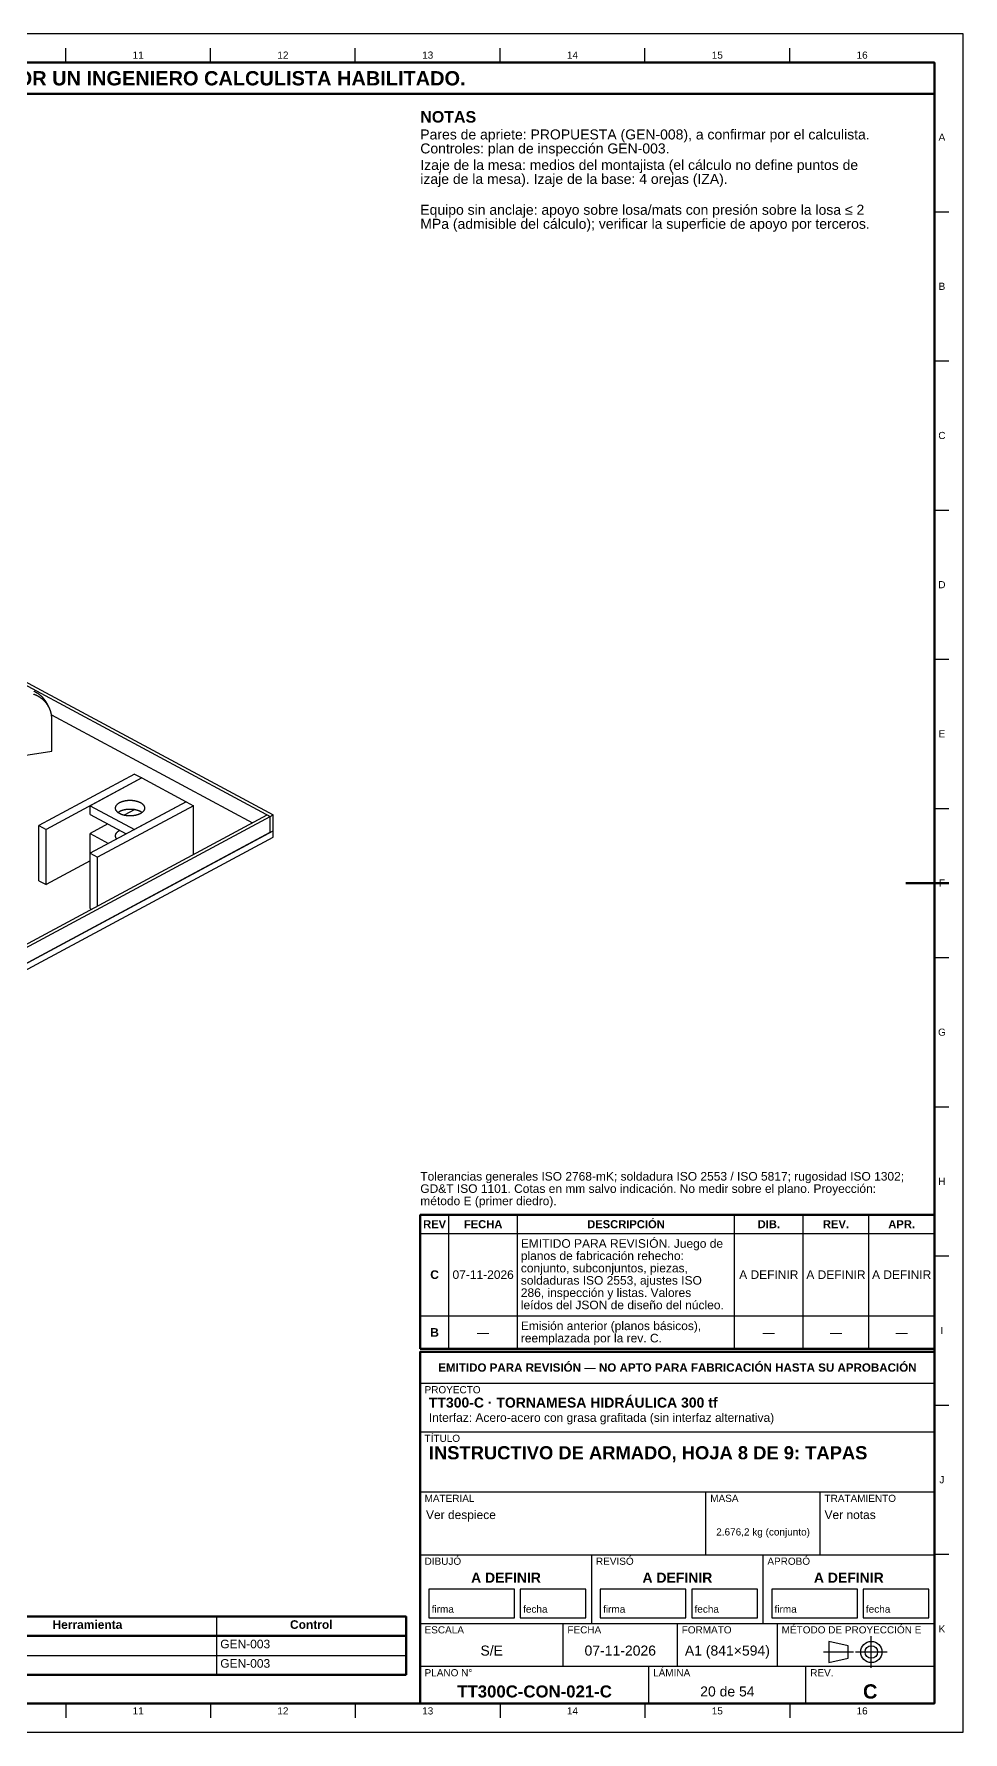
# Model space of a CAD drawing. Header units: millimetres. Extents: x 0 to 841, y 0 to 594.
# Drawn here: x 516 to 841, y 0 to 594 of the extents above; entities that cross this region are included whole.
import ezdxf
from ezdxf.enums import TextEntityAlignment as Align

# ---------------------------------------------------------------- set-up
doc = ezdxf.new("R2010")
doc.units = ezdxf.units.MM
doc.linetypes.add('EJE', pattern=[31, 20, -4, 3, -4])
for name, color, linetype, lineweight in [('EJE', 7, 'EJE', 25), ('FINA', 7, 'CONTINUOUS', 25), ('MARCO', 7, 'CONTINUOUS', 70), ('TXT', 7, 'CONTINUOUS', 25), ('VIS', 7, 'CONTINUOUS', 50)]:
    doc.layers.add(name, color=color, linetype=linetype, lineweight=lineweight)
doc.styles.add('STD', font='LiberationSans-Regular.ttf')
doc.styles.add('STDB', font='LiberationSans-Bold.ttf')

msp = doc.modelspace()

# ---------------------------------------------------------------- linework, layer by layer
at = {"layer": 'EJE'}
for p, q in [((808.88, 22.42), (808.88, 33.58)), ((792.14, 28), (802.68, 28)), ((803.3, 28), (814.46, 28))]:
    msp.add_line(p, q, dxfattribs=at)
at = {"layer": 'FINA'}
for p, q in [((526.88, 584), (526.88, 589)), ((577.56, 584), (577.56, 589)), ((628.25, 584), (628.25, 589)), ((678.94, 584), (678.94, 589)), ((729.62, 584), (729.62, 589)), ((780.31, 584), (780.31, 589)), ((831, 531.82), (836, 531.82)), ((831, 479.64), (836, 479.64)), ((831, 427.45), (836, 427.45)), ((831, 375.27), (836, 375.27)), ((831, 323.09), (836, 323.09)), ((831, 270.91), (836, 270.91)), ((831, 218.73), (836, 218.73)), ((661, 134), (661, 180.9)), ((685, 134), (685, 180.9)), ((761, 134), (761, 180.9)), ((785, 134), (785, 180.9)), ((808, 134), (808, 180.9)), ((651, 174.4), (831, 174.4)), ((831, 166.55), (836, 166.55)), ((651, 145.6), (831, 145.6)), ((651, 134), (831, 134)), ((651, 133), (831, 133)), ((651, 122), (831, 122)), ((831, 114.36), (836, 114.36)), ((651, 105), (831, 105)), ((651, 84), (831, 84)), ((751, 62), (751, 84)), ((791, 62), (791, 84)), ((651, 62), (831, 62)), ((711, 38), (711, 62)), ((771, 38), (771, 62)), ((831, 62.18), (836, 62.18)), ((579.68, 40.4), (579.68, 20)), ((651, 38), (831, 38)), ((701, 23), (701, 38)), ((741, 23), (741, 38)), ((776, 23), (776, 38)), ((25, 33.6), (646, 33.6)), ((25, 26.8), (646, 26.8)), ((651, 23), (831, 23)), ((731, 10), (731, 23)), ((786, 10), (786, 23)), ((526.88, 10), (526.88, 5)), ((577.56, 10), (577.56, 5)), ((628.25, 10), (628.25, 5)), ((678.94, 10), (678.94, 5)), ((729.62, 10), (729.62, 5)), ((780.31, 10), (780.31, 5))]:
    msp.add_line(p, q, dxfattribs=at)
for points in [[(0, 0), (841, 0), (841, 594), (0, 594)], [(654, 40), (684, 40), (684, 50), (654, 50)], [(686, 40), (709, 40), (709, 50), (686, 50)], [(714, 40), (744, 40), (744, 50), (714, 50)], [(746, 40), (769, 40), (769, 50), (746, 50)], [(774, 40), (804, 40), (804, 50), (774, 50)], [(806, 40), (829, 40), (829, 50), (806, 50)], [(794, 24.28), (800.82, 25.83), (800.82, 30.17), (794, 31.72)]]:
    msp.add_lwpolyline(points, close=True, dxfattribs=at)
for points in [[(334.47, 462.01), (598.47, 320.27)], [(335.5, 462.57), (599.5, 320.83)], [(520.96, 358.57), (520.9, 358.67), (520.84, 358.78), (520.78, 358.88), (520.72, 358.98), (520.65, 359.09), (520.59, 359.19), (520.53, 359.29), (520.46, 359.39), (520.39, 359.49), (520.32, 359.59), (520.25, 359.68), (520.18, 359.78), (520.1, 359.87), (520.03, 359.97), (519.95, 360.06), (519.88, 360.15), (519.8, 360.24), (519.72, 360.33), (519.64, 360.42), (519.55, 360.51), (519.47, 360.6), (519.39, 360.68), (519.3, 360.77), (519.21, 360.85), (519.13, 360.93), (519.04, 361.01), (518.95, 361.09), (518.86, 361.17), (518.77, 361.25), (518.67, 361.33), (518.58, 361.4), (518.49, 361.48), (518.39, 361.55), (518.29, 361.62), (518.2, 361.69), (518.1, 361.76), (518, 361.83), (517.9, 361.9), (517.8, 361.96), (517.7, 362.03), (517.6, 362.09), (517.49, 362.15), (517.39, 362.21), (517.28, 362.27), (517.18, 362.33), (517.07, 362.39), (516.97, 362.45), (516.86, 362.5), (516.75, 362.55), (516.64, 362.61), (516.54, 362.66), (516.43, 362.71), (516.32, 362.76), (516.21, 362.8), (516.1, 362.85), (515.98, 362.9), (515.87, 362.94), (515.76, 362.98), (515.65, 363.02)], [(520.23, 359.92), (520.18, 360.03), (520.12, 360.13), (520.06, 360.24), (520, 360.34), (519.93, 360.44), (519.87, 360.54), (519.8, 360.64), (519.74, 360.74), (519.67, 360.84), (519.6, 360.94), (519.53, 361.04), (519.46, 361.13), (519.38, 361.23), (519.31, 361.32), (519.23, 361.42), (519.15, 361.51), (519.08, 361.6), (519, 361.69), (518.91, 361.78), (518.83, 361.87), (518.75, 361.95), (518.67, 362.04), (518.58, 362.12), (518.49, 362.21), (518.41, 362.29), (518.32, 362.37), (518.23, 362.45), (518.14, 362.53), (518.04, 362.61), (517.95, 362.68), (517.86, 362.76), (517.76, 362.83), (517.67, 362.91), (517.57, 362.98), (517.47, 363.05), (517.38, 363.12), (517.28, 363.19), (517.18, 363.25), (517.08, 363.32), (516.98, 363.38), (516.87, 363.45), (516.77, 363.51), (516.67, 363.57), (516.56, 363.63), (516.46, 363.69), (516.35, 363.74), (516.25, 363.8), (516.14, 363.86), (516.03, 363.91), (515.92, 363.96), (515.81, 364.01), (515.71, 364.06)], [(520.96, 358.57), (520.23, 359.92)], [(522.01, 354.24), (522.01, 354.36), (522.01, 354.48), (522, 354.61), (522, 354.73), (521.99, 354.85), (521.98, 354.97), (521.97, 355.09), (521.96, 355.21), (521.95, 355.33), (521.94, 355.45), (521.92, 355.57), (521.9, 355.69), (521.88, 355.81), (521.86, 355.93), (521.84, 356.05), (521.82, 356.17), (521.79, 356.29), (521.76, 356.41), (521.74, 356.53), (521.71, 356.65), (521.67, 356.76), (521.64, 356.88), (521.61, 357), (521.57, 357.11), (521.53, 357.23), (521.49, 357.34), (521.45, 357.46), (521.41, 357.57), (521.36, 357.68), (521.32, 357.8), (521.27, 357.91), (521.22, 358.02), (521.17, 358.13), (521.12, 358.24), (521.07, 358.35), (521.01, 358.46), (520.96, 358.57)], [(521.88, 355.86), (592.28, 318.06)], [(522.01, 343.17), (522.01, 354.24)], [(496.21, 339.21), (522.01, 343.17)], [(550.94, 335.11), (517.43, 317.12)], [(553.52, 333.73), (520, 315.73)], [(553.52, 333.73), (535.47, 324.04)], [(550.94, 335.11), (553.52, 333.73)], [(553.52, 333.73), (568.99, 325.42)], [(335.5, 180.19), (597.44, 320.83)], [(568.99, 325.42), (535.47, 307.43)], [(535.47, 320.96), (535.47, 324.04)], [(535.47, 324.04), (550.94, 315.73)], [(535.47, 320.96), (548.08, 314.2)], [(571.57, 324.04), (538.05, 306.04)], [(544.29, 323.21), (544.29, 323.33), (544.31, 323.45), (544.33, 323.57), (544.37, 323.68), (544.41, 323.79), (544.46, 323.9), (544.51, 324.01), (544.57, 324.11), (544.64, 324.21), (544.72, 324.31), (544.79, 324.4), (544.88, 324.48), (544.96, 324.57), (545.05, 324.65), (545.14, 324.73), (545.24, 324.8), (545.34, 324.87), (545.43, 324.94), (545.54, 325), (545.64, 325.06), (545.74, 325.12), (545.85, 325.18), (545.96, 325.23), (546.06, 325.29), (546.17, 325.33), (546.28, 325.38), (546.4, 325.43), (546.51, 325.47), (546.62, 325.51), (546.73, 325.55), (546.85, 325.58), (546.96, 325.62), (547.08, 325.65), (547.2, 325.68), (547.31, 325.71), (547.43, 325.74), (547.55, 325.76), (547.66, 325.79), (547.78, 325.81), (547.9, 325.83), (548.02, 325.85), (548.14, 325.86), (548.26, 325.88), (548.38, 325.89), (548.5, 325.91), (548.61, 325.92), (548.73, 325.93), (548.85, 325.93), (548.97, 325.94), (549.09, 325.94), (549.21, 325.95), (549.33, 325.95), (549.45, 325.95), (549.57, 325.95), (549.69, 325.94), (549.81, 325.94), (549.93, 325.93), (550.05, 325.93), (550.17, 325.92), (550.29, 325.91), (550.41, 325.89), (550.53, 325.88), (550.65, 325.86), (550.77, 325.85), (550.89, 325.83), (551.01, 325.81), (551.12, 325.79), (551.24, 325.76), (551.36, 325.74), (551.48, 325.71), (551.59, 325.68), (551.71, 325.65), (551.82, 325.62), (551.94, 325.58), (552.05, 325.55), (552.17, 325.51), (552.28, 325.47), (552.39, 325.43), (552.5, 325.38), (552.62, 325.33), (552.72, 325.29), (552.83, 325.23), (552.94, 325.18), (553.05, 325.12), (553.15, 325.06), (553.25, 325), (553.35, 324.94), (553.45, 324.87), (553.55, 324.8), (553.65, 324.73), (553.74, 324.65), (553.83, 324.57), (553.91, 324.48), (553.99, 324.4), (554.07, 324.31), (554.15, 324.21), (554.21, 324.11), (554.28, 324.01), (554.33, 323.9), (554.38, 323.79), (554.42, 323.68), (554.46, 323.57), (554.48, 323.45), (554.49, 323.33), (554.5, 323.21)], [(545.78, 321.27), (545.68, 321.33), (545.57, 321.39), (545.47, 321.46), (545.37, 321.52), (545.27, 321.6), (545.17, 321.67), (545.08, 321.75), (544.98, 321.83), (544.9, 321.91), (544.81, 322), (544.73, 322.09), (544.66, 322.19), (544.58, 322.29), (544.52, 322.39), (544.46, 322.5), (544.41, 322.61), (544.37, 322.73), (544.33, 322.85), (544.31, 322.96), (544.29, 323.09), (544.29, 323.21)], [(545.17, 321.67), (545.27, 321.74), (545.36, 321.81), (545.46, 321.88), (545.57, 321.95), (545.67, 322.01), (545.78, 322.07), (545.88, 322.12), (545.99, 322.18), (546.1, 322.23), (546.21, 322.27), (546.32, 322.32), (546.43, 322.37), (546.55, 322.41), (546.66, 322.45), (546.78, 322.49), (546.89, 322.52), (547.01, 322.56), (547.12, 322.59), (547.24, 322.62), (547.36, 322.65), (547.48, 322.67), (547.59, 322.7), (547.71, 322.72), (547.83, 322.74), (547.95, 322.76), (548.07, 322.78), (548.19, 322.8), (548.31, 322.81), (548.43, 322.82), (548.55, 322.84), (548.67, 322.85), (548.79, 322.85), (548.91, 322.86), (549.03, 322.87), (549.15, 322.87), (549.27, 322.87), (549.39, 322.87), (549.52, 322.87), (549.64, 322.87), (549.76, 322.87), (549.88, 322.86), (550, 322.85), (550.12, 322.85), (550.24, 322.84), (550.36, 322.82), (550.48, 322.81), (550.6, 322.8), (550.72, 322.78), (550.84, 322.76), (550.96, 322.74), (551.08, 322.72), (551.19, 322.7), (551.31, 322.67), (551.43, 322.65), (551.55, 322.62), (551.66, 322.59), (551.78, 322.56), (551.9, 322.52), (552.01, 322.49), (552.13, 322.45), (552.24, 322.41), (552.35, 322.37), (552.47, 322.32), (552.58, 322.27), (552.69, 322.23), (552.8, 322.18), (552.91, 322.12), (553.01, 322.07), (553.12, 322.01), (553.22, 321.95), (553.32, 321.88), (553.43, 321.81), (553.52, 321.74), (553.62, 321.67)], [(554.5, 323.21), (554.49, 323.09), (554.48, 322.97), (554.45, 322.85), (554.42, 322.73), (554.38, 322.62), (554.33, 322.51), (554.27, 322.4), (554.21, 322.3), (554.14, 322.2), (554.07, 322.11), (553.99, 322.01), (553.9, 321.93), (553.82, 321.84), (553.73, 321.76), (553.64, 321.68), (553.54, 321.61), (553.44, 321.54), (553.34, 321.47), (553.24, 321.41), (553.14, 321.34), (553.03, 321.28), (552.92, 321.23), (552.82, 321.17), (552.71, 321.12), (552.6, 321.07), (552.48, 321.03), (552.37, 320.98), (552.26, 320.94), (552.14, 320.9), (552.03, 320.86), (551.91, 320.83), (551.8, 320.79), (551.68, 320.76), (551.56, 320.73), (551.45, 320.7), (551.33, 320.67), (551.21, 320.65), (551.09, 320.62), (550.97, 320.6), (550.85, 320.58), (550.73, 320.56), (550.61, 320.55), (550.49, 320.53), (550.37, 320.52), (550.25, 320.51), (550.13, 320.5), (550.01, 320.49), (549.89, 320.48), (549.77, 320.48), (549.65, 320.47), (549.53, 320.47), (549.41, 320.47), (549.29, 320.47), (549.17, 320.47), (549.05, 320.47), (548.93, 320.48), (548.81, 320.49), (548.68, 320.49), (548.56, 320.5), (548.44, 320.52), (548.32, 320.53), (548.2, 320.54), (548.08, 320.56), (547.96, 320.58), (547.84, 320.6), (547.73, 320.62), (547.61, 320.64), (547.49, 320.67), (547.37, 320.69), (547.25, 320.72), (547.14, 320.75), (547.02, 320.78), (546.9, 320.82), (546.79, 320.85), (546.67, 320.89), (546.56, 320.93), (546.45, 320.97), (546.33, 321.02), (546.22, 321.06), (546.11, 321.11), (546, 321.16), (545.89, 321.21), (545.78, 321.27)], [(551.11, 322.71), (547.35, 320.7)], [(568.99, 325.42), (550.94, 315.73)], [(568.99, 325.42), (571.57, 324.04)], [(571.57, 306.94), (571.57, 324.04)], [(597.44, 320.83), (598.47, 320.27)], [(598.47, 320.27), (599.5, 320.83)], [(599.5, 315.29), (599.5, 320.83)], [(335.5, 173.55), (599.5, 315.29)], [(336.53, 179.64), (598.47, 320.27)], [(517.43, 297.8), (517.43, 317.12)], [(517.43, 317.12), (520, 315.73)], [(520, 296.42), (520, 315.73)], [(541.66, 317.64), (535.47, 314.32)], [(544.29, 313.49), (544.29, 313.61), (544.31, 313.73), (544.33, 313.85), (544.37, 313.97), (544.41, 314.08), (544.46, 314.2), (544.52, 314.3), (544.58, 314.41), (544.66, 314.51), (544.73, 314.6), (544.81, 314.7), (544.9, 314.78), (544.98, 314.87), (545.08, 314.95), (545.17, 315.03), (545.27, 315.1), (545.37, 315.17), (545.47, 315.24), (545.57, 315.31), (545.68, 315.37), (545.78, 315.43)], [(598.47, 314.74), (598.47, 320.27)], [(598.47, 314.74), (598.47, 320.27)], [(598.47, 314.74), (599.5, 315.29)], [(599.5, 313.08), (599.5, 315.29)], [(335.5, 171.34), (599.5, 313.08)], [(336.53, 174.1), (598.47, 314.74)], [(535.47, 307.43), (535.47, 314.32)], [(535.47, 314.32), (541.89, 310.87)], [(544.72, 312.39), (544.64, 312.49), (544.57, 312.59), (544.51, 312.69), (544.46, 312.79), (544.41, 312.9), (544.37, 313.02), (544.33, 313.13), (544.31, 313.25), (544.29, 313.37), (544.29, 313.49)], [(535.47, 304.72), (520, 296.42)], [(535.47, 288.11), (535.47, 307.43)], [(535.47, 307.43), (538.05, 306.04)], [(538.05, 288.94), (538.05, 306.04)], [(517.43, 297.8), (520, 296.42)], [(535.47, 288.11), (535.99, 287.83)]]:
    msp.add_lwpolyline(points, dxfattribs=at)
for radius in [3.72, 2.17]:
    msp.add_circle((808.88, 28), radius, dxfattribs=at)
at = {"layer": 'MARCO'}
msp.add_line((836, 297), (821, 297), dxfattribs=at)
for points in [[(20, 10), (831, 10), (831, 584), (20, 584)], [(20, 573), (831, 573), (831, 584), (20, 584)], [(651, 134), (831, 134), (831, 180.9), (651, 180.9)], [(651, 10), (831, 10), (831, 133), (651, 133)]]:
    msp.add_lwpolyline(points, close=True, dxfattribs=at)
at = {"layer": 'VIS'}
for p in [(646, 40.4), (25, 20)]:
    msp.add_line(p, (646, 20), dxfattribs=at)
msp.add_lwpolyline([(25, 33.6), (646, 33.6), (646, 40.4), (25, 40.4)], close=True, dxfattribs=at)

# ---------------------------------------------------------------- texts
at = {"layer": 'TXT'}
for s, height, style, p in [('ESTOS PLANOS NO SON VÁLIDOS PARA FABRICACIÓN HASTA SU REVISIÓN Y APROBACIÓN POR UN INGENIERO CALCULISTA HABILITADO.', 5, 'STDB', (425.5, 578.5)), ('11', 2.5, 'STD', (552.22, 586.6)), ('12', 2.5, 'STD', (602.91, 586.6)), ('13', 2.5, 'STD', (653.59, 586.6)), ('14', 2.5, 'STD', (704.28, 586.6)), ('15', 2.5, 'STD', (754.97, 586.6)), ('16', 2.5, 'STD', (805.66, 586.6)), ('A', 2.5, 'STD', (833.6, 557.91)), ('B', 2.5, 'STD', (833.6, 505.73)), ('C', 2.5, 'STD', (833.6, 453.55)), ('D', 2.5, 'STD', (833.6, 401.36)), ('E', 2.5, 'STD', (833.6, 349.18)), ('F', 2.5, 'STD', (833.6, 297)), ('G', 2.5, 'STD', (833.6, 244.82)), ('H', 2.5, 'STD', (833.6, 192.64)), ('REV', 2.8, 'STDB', (656, 177.65)), ('FECHA', 2.8, 'STDB', (673, 177.65)), ('DESCRIPCIÓN', 2.8, 'STDB', (723, 177.65)), ('DIB.', 2.8, 'STDB', (773, 177.65)), ('REV.', 2.8, 'STDB', (796.5, 177.65)), ('APR.', 2.8, 'STDB', (819.5, 177.65)), ('C', 3, 'STDB', (656, 160)), ('07-11-2026', 3, 'STD', (673, 160)), ('A DEFINIR', 3, 'STD', (773, 160)), ('A DEFINIR', 3, 'STD', (796.5, 160)), ('A DEFINIR', 3, 'STD', (819.5, 160)), ('B', 3, 'STDB', (656, 139.8)), ('—', 3, 'STD', (673, 139.8)), ('—', 3, 'STD', (773, 139.8)), ('—', 3, 'STD', (796.5, 139.8)), ('—', 3, 'STD', (819.5, 139.8)), ('I', 2.5, 'STD', (833.6, 140.45)), ('EMITIDO PARA REVISIÓN — NO APTO PARA FABRICACIÓN HASTA SU APROBACIÓN', 2.9, 'STDB', (741, 127.5)), ('J', 2.5, 'STD', (833.6, 88.27)), ('2.676,2 kg (conjunto)', 2.5, 'STD', (771, 70)), ('A DEFINIR', 3.5, 'STDB', (681, 54)), ('A DEFINIR', 3.5, 'STDB', (741, 54)), ('A DEFINIR', 3.5, 'STDB', (801, 54)), ('Herramienta', 3, 'STDB', (534.46, 37.6)), ('Control', 3, 'STDB', (612.84, 37.6)), ('K', 2.5, 'STD', (833.6, 36.09)), ('S/E', 3.5, 'STD', (676, 28.5)), ('07-11-2026', 3.5, 'STD', (721, 28.5)), ('A1 (841×594)', 3.5, 'STD', (758.5, 28.5)), ('TT300C-CON-021-C', 4.2, 'STDB', (691, 14.2)), ('20 de 54', 3.5, 'STD', (758.5, 14.2)), ('C', 5, 'STDB', (808.5, 14.2)), ('11', 2.5, 'STD', (552.22, 7.4)), ('12', 2.5, 'STD', (602.91, 7.4)), ('13', 2.5, 'STD', (653.59, 7.4)), ('14', 2.5, 'STD', (704.28, 7.4)), ('15', 2.5, 'STD', (754.97, 7.4)), ('16', 2.5, 'STD', (805.66, 7.4))]:
    msp.add_text(s, height=height, dxfattribs=dict(at, style=style)).set_placement(p, align=Align.MIDDLE_CENTER)
for s, height, style, p in [('NOTAS', 4, 'STDB', (651, 567)), ('Pares de apriete: PROPUESTA (GEN-008), a confirmar por el calculista.', 3.5, 'STD', (651, 560.6)), ('Controles: plan de inspección GEN-003.', 3.5, 'STD', (651, 555.7)), ('Izaje de la mesa: medios del montajista (el cálculo no define puntos de', 3.5, 'STD', (651, 549.93)), ('izaje de la mesa). Izaje de la base: 4 orejas (IZA).', 3.5, 'STD', (651, 545.03)), ('Equipo sin anclaje: apoyo sobre losa/mats con presión sobre la losa ≤ 2', 3.5, 'STD', (651, 534.25)), ('MPa (admisible del cálculo); verificar la superficie de apoyo por terceros.', 3.5, 'STD', (651, 529.35)), ('EMITIDO PARA REVISIÓN. Juego de', 3, 'STD', (686.2, 172.4)), ('planos de fabricación rehecho:', 3, 'STD', (686.2, 168.1)), ('conjunto, subconjuntos, piezas,', 3, 'STD', (686.2, 163.8)), ('soldaduras ISO 2553, ajustes ISO', 3, 'STD', (686.2, 159.5)), ('286, inspección y listas. Valores', 3, 'STD', (686.2, 155.2)), ('leídos del JSON de diseño del núcleo.', 3, 'STD', (686.2, 150.9)), ('Emisión anterior (planos básicos),', 3, 'STD', (686.2, 143.6)), ('reemplazada por la rev. C.', 3, 'STD', (686.2, 139.3)), ('PROYECTO', 2.5, 'STD', (652.5, 121)), ('TT300-C · TORNAMESA HIDRÁULICA 300 tf', 3.5, 'STDB', (654, 117)), ('Interfaz: Acero-acero con grasa grafitada (sin interfaz alternativa)', 3, 'STD', (654, 111.5)), ('TÍTULO', 2.5, 'STD', (652.5, 104)), ('INSTRUCTIVO DE ARMADO, HOJA 8 DE 9: TAPAS', 4.6, 'STDB', (654, 100)), ('MATERIAL', 2.5, 'STD', (652.5, 83)), ('Ver despiece', 3, 'STD', (653, 77.5)), ('MASA', 2.5, 'STD', (752.5, 83)), ('Ver notas', 3, 'STD', (792.5, 77.5)), ('TRATAMIENTO', 2.5, 'STD', (792.5, 83)), ('DIBUJÓ', 2.5, 'STD', (652.5, 61)), ('REVISÓ', 2.5, 'STD', (712.5, 61)), ('APROBÓ', 2.5, 'STD', (772.5, 61)), ('ESCALA', 2.5, 'STD', (652.5, 37)), ('FECHA', 2.5, 'STD', (702.5, 37)), ('FORMATO', 2.5, 'STD', (742.5, 37)), ('MÉTODO DE PROYECCIÓN E', 2.5, 'STD', (777.5, 37)), ('PLANO N°', 2.5, 'STD', (652.5, 22)), ('LÁMINA', 2.5, 'STD', (732.5, 22)), ('REV.', 2.5, 'STD', (787.5, 22))]:
    msp.add_text(s, height=height, dxfattribs=dict(at, style=style)).set_placement(p, align=Align.TOP_LEFT)
at = {"layer": 'TXT', "style": 'STD'}
for s, height, p in [('Tolerancias generales ISO 2768-mK; soldadura ISO 2553 / ISO 5817; rugosidad ISO 1302;', 3, (651, 192)), ('GD&T ISO 1101. Cotas en mm salvo indicación. No medir sobre el plano. Proyección:', 3, (651, 187.7)), ('método E (primer diedro).', 3, (651, 183.4)), ('firma', 2.5, (655, 41)), ('fecha', 2.5, (687, 41)), ('firma', 2.5, (715, 41)), ('fecha', 2.5, (747, 41)), ('firma', 2.5, (775, 41)), ('fecha', 2.5, (807, 41))]:
    msp.add_text(s, height=height, dxfattribs=at).set_placement(p, align=Align.BOTTOM_LEFT)
for p in [(580.98, 30.8), (580.98, 24)]:
    msp.add_text('GEN-003', height=3, dxfattribs=at).set_placement(p, align=Align.MIDDLE_LEFT)

doc.saveas('drawing.dxf')
